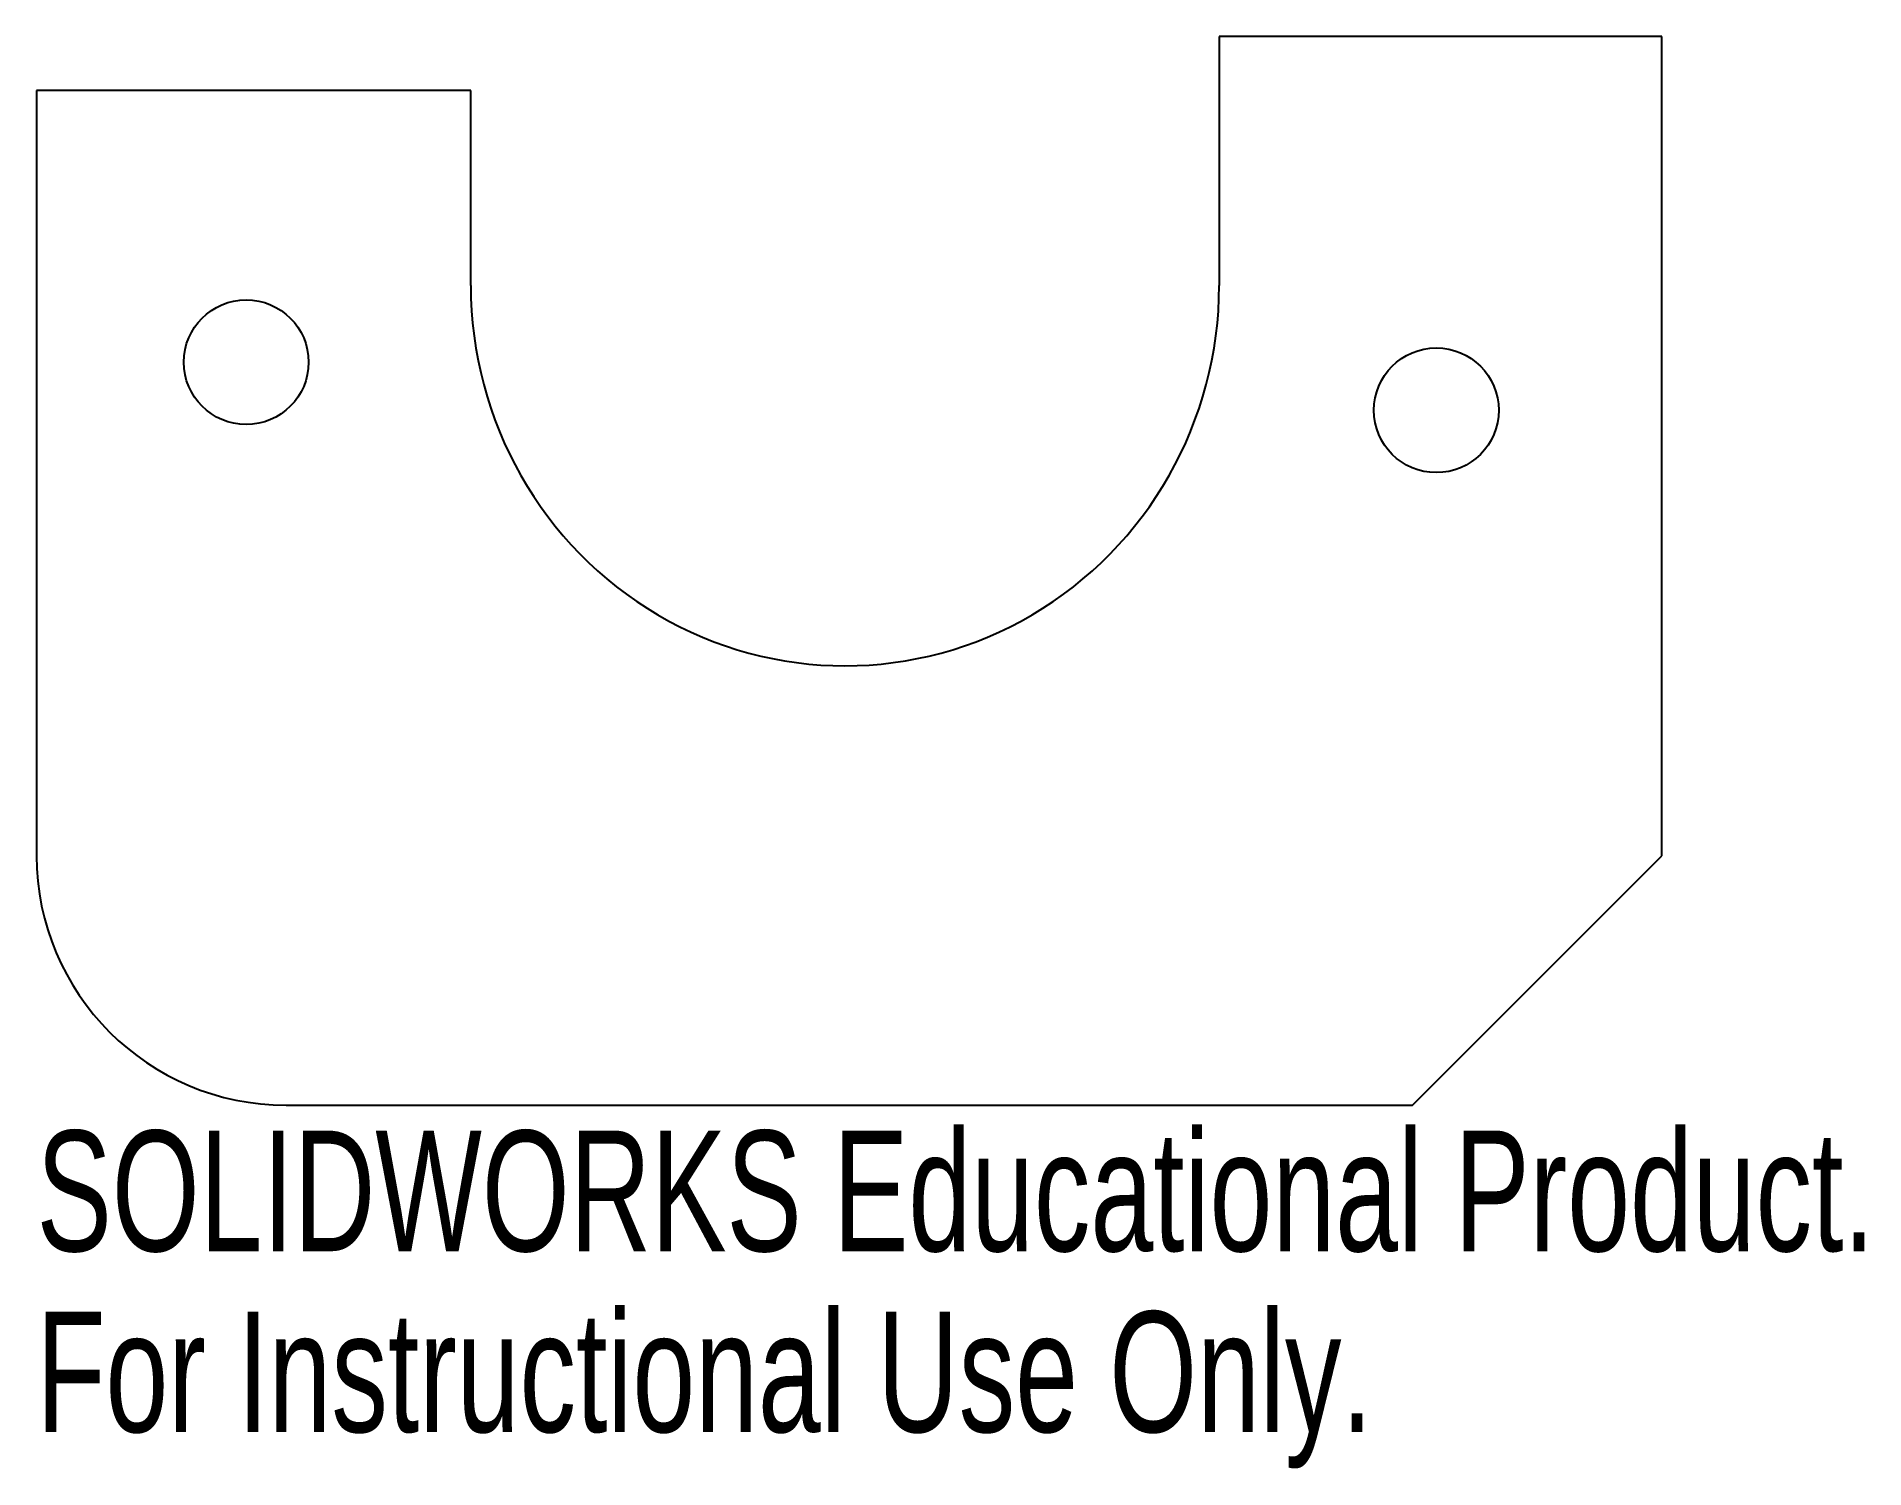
# Model space of a CAD drawing. Header units: millimetres. Extents: x -477.6 to -404.4, y 205.2 to 262.6.
import ezdxf

# ---------------------------------------------------------------- set-up
doc = ezdxf.new("R2010")
doc.units = ezdxf.units.MM
doc.styles.add('SLDTEXTSTYLE0', font='TXT', dxfattribs={"width": 0.7})

msp = doc.modelspace()

# ---------------------------------------------------------------- linework, layer by layer
at = {"color": 7, "linetype": 'Continuous', "lineweight": 25}
for p, q in [((-412.47, 262.588), (-430.216, 262.588)), ((-430.216, 262.588), (-430.216, 252.613)), ((-412.47, 229.75), (-412.47, 262.588)), ((-460.215, 260.427), (-477.62, 260.427)), ((-477.62, 260.427), (-477.62, 229.75)), ((-460.216, 252.614), (-460.215, 260.427)), ((-422.47, 219.75), (-412.47, 229.75)), ((-467.62, 219.75), (-422.47, 219.75))]:
    msp.add_line(p, q, dxfattribs=at)
for centre in [(-469.216, 249.535), (-421.513, 247.607)]:
    msp.add_circle(centre, 2.5, dxfattribs=at)
msp.add_arc((-467.62, 229.75), 10, 180, 270, dxfattribs=at)
msp.add_ellipse((-445.216, 252.613), major_axis=(0, 15.25), ratio=0.983592, start_param=1.570735, end_param=4.712389, dxfattribs=at)

# ---------------------------------------------------------------- texts
at = {"color": 7, "linetype": 'Continuous', "char_height": 4.83362, "attachment_point": 1, "style": 'SLDTEXTSTYLE0'}
for s, insert in [('SOLIDWORKS Educational Product.', (-477.62, 218.731)), ('For Instructional Use Only.', (-477.62, 211.48))]:
    msp.add_mtext(s, dxfattribs=dict(at, insert=insert))

doc.saveas('drawing.dxf')
